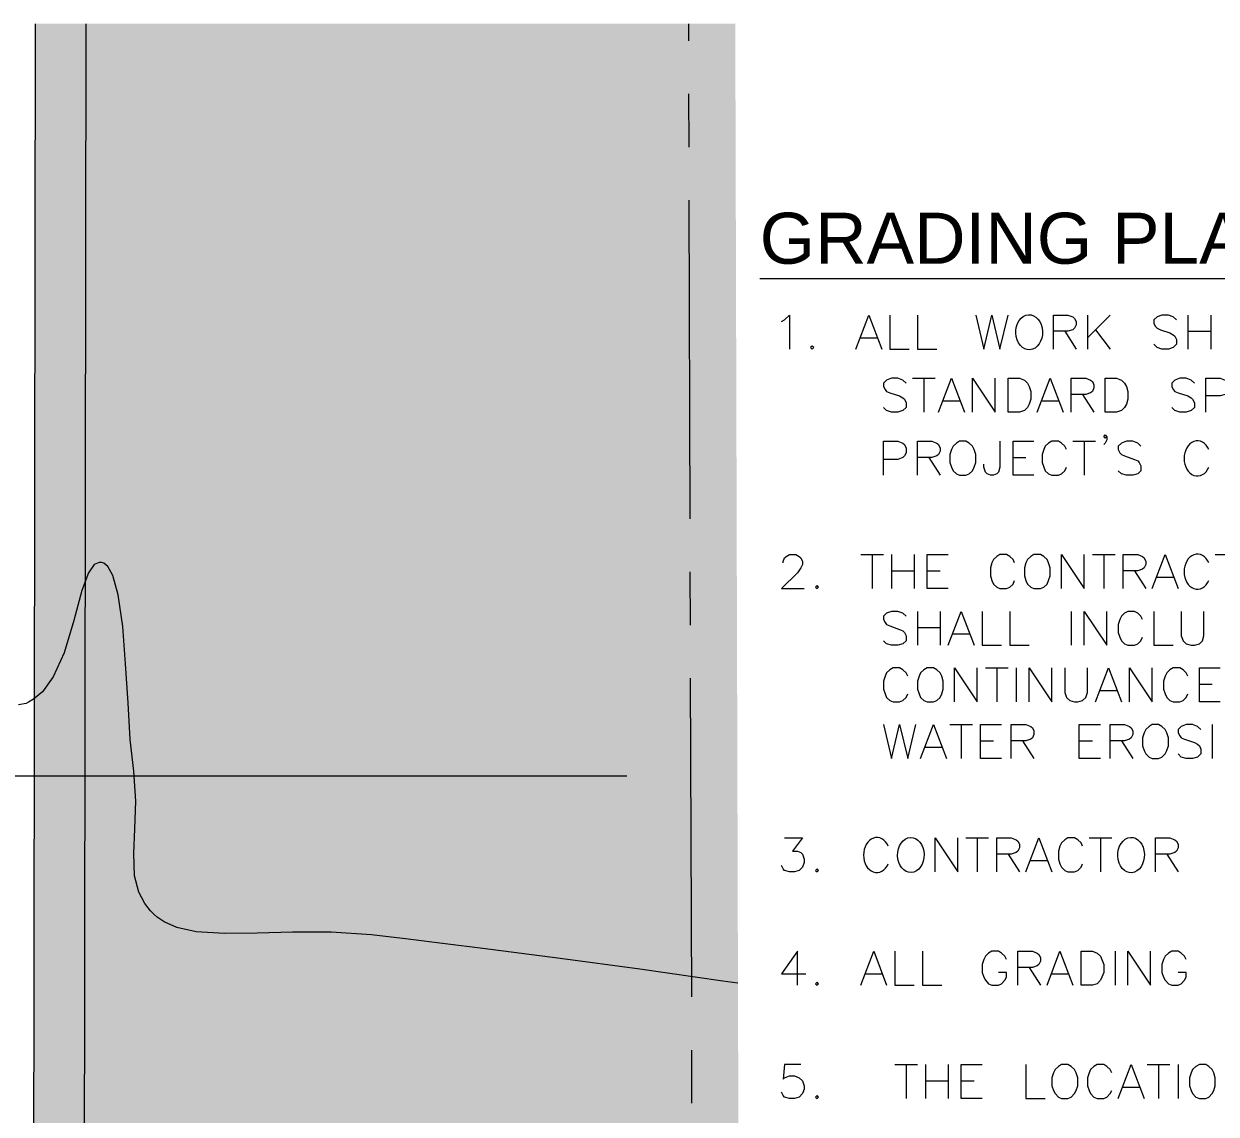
# Model space of a CAD drawing. Header units: millimetres. Extents: x -419 to 20046, y -14642 to 2638.
# Drawn here: x 26.216 to 29.021, y 13.532 to 16.098 of the extents above; entities that cross this region are included whole.
import ezdxf

# ---------------------------------------------------------------- set-up
doc = ezdxf.new("R2010")
doc.units = ezdxf.units.MM
for name, color, linetype in [('PDF11_---- NOTES', 7, 'Continuous'), ('PDF11_----TX03', 7, 'Continuous'), ('PDF11_EXTO$EXMACL', 7, 'Continuous'), ('PDF11_EXTO$EXPNEP', 7, 'Continuous'), ('PDF11_TEXT', 7, 'Continuous')]:
    doc.layers.add(name, color=color, linetype=linetype)
for name, color, linetype, true_color in [('PDF11_0', 7, 'Continuous', 0xb3b3b3), ('PDF11_EXTO$--C3-Surface-EXTO', 7, 'Continuous', 0xb3b3b3), ('PDF11_EXTO$PRPNACHA', 7, 'Continuous', 0xebebeb)]:
    doc.layers.add(name, color=color, linetype=linetype, true_color=true_color)
doc.styles.add('PDF Arial', font='arial.ttf')

msp = doc.modelspace()

# ---------------------------------------------------------------- hatches: boundary and pattern name
at = {"layer": 'PDF11_----TX03', "transparency": 33554559}
msp.add_hatch(color=256, dxfattribs=at).paths.add_polyline_path([(27.6347, 14.3528), (27.6347, 14.3028), (27.7847, 14.3278)])
at = {"layer": 'PDF11_EXTO$PRPNACHA', "transparency": 33554559}
for points in [[(27.8999, 12.45), (27.8994, 12.6365), (26.9778, 16.098), (26.2431, 16.098), (26.2304, 7.4531)], [(27.8897, 16.098), (26.9778, 16.098), (27.8994, 12.6365)]]:
    msp.add_hatch(color=256, dxfattribs=at).paths.add_polyline_path(points)

# ---------------------------------------------------------------- linework, layer by layer
at = {"layer": 'PDF11_---- NOTES', "lineweight": 20}
msp.add_lwpolyline([(27.9472, 15.4987), (30.6858, 15.4987)], dxfattribs=at)
at = {"layer": 'PDF11_----TX03', "lineweight": 20}
for points in [[(27.9981, 15.3971), (28.0056, 15.4012), (28.0172, 15.4121), (28.0172, 15.3321)], [(28.1731, 15.3321), (28.2039, 15.4121), (28.2348, 15.3321)], [(28.2531, 15.4121), (28.2531, 15.3321), (28.2989, 15.3321)], [(28.3181, 15.4121), (28.3181, 15.3321), (28.3639, 15.3321)], [(28.4556, 15.4121), (28.4748, 15.3321), (28.4931, 15.4121), (28.5123, 15.3321), (28.5314, 15.4121)], [(28.6381, 15.3321), (28.6381, 15.4121), (28.6723, 15.4121), (28.684, 15.4087), (28.6881, 15.4046), (28.6915, 15.3971), (28.6915, 15.3896), (28.6881, 15.3821), (28.684, 15.3779), (28.6723, 15.3746), (28.6381, 15.3746)], [(28.7181, 15.4121), (28.7181, 15.3321)], [(28.7715, 15.4121), (28.7181, 15.3587)], [(28.9281, 15.4012), (28.9198, 15.4087), (28.909, 15.4121), (28.8931, 15.4121), (28.8823, 15.4087), (28.8748, 15.4012), (28.8748, 15.3929), (28.8781, 15.3854), (28.8823, 15.3821), (28.8898, 15.3779), (28.9123, 15.3704), (28.9198, 15.3662), (28.924, 15.3629), (28.9281, 15.3554), (28.9281, 15.3437), (28.9198, 15.3362), (28.909, 15.3321), (28.8931, 15.3321), (28.8823, 15.3362), (28.8748, 15.3437)], [(28.9548, 15.4121), (28.9548, 15.3321)], [(29.0082, 15.4121), (29.0082, 15.3321)], [(28.6648, 15.3746), (28.6915, 15.3321)], [(28.7373, 15.3779), (28.7715, 15.3321)], [(28.9548, 15.3746), (29.0082, 15.3746)], [(28.1848, 15.3587), (28.2231, 15.3587)], [(28.2914, 15.2521), (28.2839, 15.2596), (28.2723, 15.2637), (28.2573, 15.2637), (28.2456, 15.2596), (28.2381, 15.2521), (28.2381, 15.2446), (28.2423, 15.2371), (28.2456, 15.2329), (28.2531, 15.2296), (28.2764, 15.2221), (28.2839, 15.2179), (28.2881, 15.2146), (28.2914, 15.2062), (28.2914, 15.1954), (28.2839, 15.1879), (28.2723, 15.1837), (28.2573, 15.1837), (28.2456, 15.1879), (28.2381, 15.1954)], [(28.3064, 15.2637), (28.3598, 15.2637)], [(28.3331, 15.2637), (28.3331, 15.1837)], [(28.3681, 15.1837), (28.3981, 15.2637), (28.4289, 15.1837)], [(28.4481, 15.1837), (28.4481, 15.2637), (28.5014, 15.1837), (28.5014, 15.2637)], [(28.5998, 15.1837), (28.6306, 15.2637), (28.6615, 15.1837)], [(28.6798, 15.1837), (28.6798, 15.2637), (28.7148, 15.2637), (28.7256, 15.2596), (28.7298, 15.2562), (28.7331, 15.2487), (28.7331, 15.2412), (28.7298, 15.2329), (28.7256, 15.2296), (28.7148, 15.2254), (28.6798, 15.2254)], [(28.9698, 15.2521), (28.9623, 15.2596), (28.9506, 15.2637), (28.9356, 15.2637), (28.924, 15.2596), (28.9165, 15.2521), (28.9165, 15.2446), (28.9198, 15.2371), (28.924, 15.2329), (28.9315, 15.2296), (28.9548, 15.2221), (28.9623, 15.2179), (28.9657, 15.2146), (28.9698, 15.2062), (28.9698, 15.1954), (28.9623, 15.1879), (28.9506, 15.1837), (28.9356, 15.1837), (28.924, 15.1879), (28.9165, 15.1954)], [(28.9965, 15.1837), (28.9965, 15.2637), (29.0307, 15.2637), (29.0423, 15.2596), (29.0457, 15.2562), (29.0498, 15.2487), (29.0498, 15.2371), (29.0457, 15.2296), (29.0423, 15.2254), (29.0307, 15.2221), (28.9965, 15.2221)], [(28.3789, 15.2104), (28.4173, 15.2104)], [(28.6115, 15.2104), (28.6498, 15.2104)], [(28.7065, 15.2254), (28.7331, 15.1837)], [(28.764, 15.1262), (28.7598, 15.1229), (28.7565, 15.1262), (28.7598, 15.1304), (28.764, 15.1262), (28.764, 15.1187), (28.7598, 15.1112), (28.7565, 15.1079)], [(28.2381, 15.0354), (28.2381, 15.1154), (28.2723, 15.1154), (28.2839, 15.1112), (28.2881, 15.1079), (28.2914, 15.0995), (28.2914, 15.0887), (28.2881, 15.0812), (28.2839, 15.077), (28.2723, 15.0729), (28.2381, 15.0729)], [(28.3181, 15.0354), (28.3181, 15.1154), (28.3523, 15.1154), (28.3639, 15.1112), (28.3681, 15.1079), (28.3714, 15.0995), (28.3714, 15.092), (28.3681, 15.0845), (28.3639, 15.0812), (28.3523, 15.077), (28.3181, 15.077)], [(28.5123, 15.1154), (28.5123, 15.0545), (28.5089, 15.0429), (28.5048, 15.0387), (28.4973, 15.0354), (28.4898, 15.0354), (28.4823, 15.0387), (28.4781, 15.0429), (28.4748, 15.0545), (28.4748, 15.062)], [(28.5923, 15.0354), (28.5431, 15.0354), (28.5431, 15.1154), (28.5923, 15.1154)], [(28.669, 15.0962), (28.6648, 15.1037), (28.6573, 15.1112), (28.6498, 15.1154), (28.6348, 15.1154), (28.6265, 15.1112), (28.619, 15.1037), (28.6156, 15.0962), (28.6115, 15.0845), (28.6115, 15.0654), (28.6156, 15.0545), (28.619, 15.0462), (28.6265, 15.0387), (28.6348, 15.0354), (28.6498, 15.0354), (28.6573, 15.0387), (28.6648, 15.0462), (28.669, 15.0545)], [(28.684, 15.1154), (28.7373, 15.1154)], [(28.7106, 15.1154), (28.7106, 15.0354)], [(28.844, 15.1037), (28.8365, 15.1112), (28.8248, 15.1154), (28.8098, 15.1154), (28.7981, 15.1112), (28.7906, 15.1037), (28.7906, 15.0962), (28.7948, 15.0887), (28.7981, 15.0845), (28.8056, 15.0812), (28.829, 15.0729), (28.8365, 15.0695), (28.8398, 15.0654), (28.844, 15.0579), (28.844, 15.0462), (28.8365, 15.0387), (28.8248, 15.0354), (28.8098, 15.0354), (28.7981, 15.0387), (28.7906, 15.0462)], [(28.3448, 15.077), (28.3714, 15.0354)], [(28.5431, 15.077), (28.5731, 15.077)], [(28.0022, 14.8295), (28.0022, 14.8329), (28.0056, 14.8412), (28.0097, 14.8445), (28.0172, 14.8487), (28.0322, 14.8487), (28.0397, 14.8445), (28.0439, 14.8412), (28.0481, 14.8329), (28.0481, 14.8254), (28.0439, 14.8179), (28.0364, 14.8062), (27.9981, 14.7687), (28.0514, 14.7687)], [(28.1848, 14.8487), (28.2381, 14.8487)], [(28.2114, 14.8487), (28.2114, 14.7687)], [(28.2573, 14.8487), (28.2573, 14.7687)], [(28.3106, 14.8487), (28.3106, 14.7687)], [(28.3906, 14.7687), (28.3414, 14.7687), (28.3414, 14.8487), (28.3906, 14.8487)], [(28.5465, 14.8295), (28.5431, 14.837), (28.5356, 14.8445), (28.5281, 14.8487), (28.5123, 14.8487), (28.5048, 14.8445), (28.4973, 14.837), (28.4931, 14.8295), (28.4898, 14.8179), (28.4898, 14.7987), (28.4931, 14.7878), (28.4973, 14.7795), (28.5048, 14.772), (28.5123, 14.7687), (28.5281, 14.7687), (28.5356, 14.772), (28.5431, 14.7795), (28.5465, 14.7878)], [(28.6573, 14.7687), (28.6573, 14.8487), (28.7106, 14.7687), (28.7106, 14.8487)], [(28.7298, 14.8487), (28.7831, 14.8487)], [(28.7565, 14.8487), (28.7565, 14.7687)], [(28.8023, 14.7687), (28.8023, 14.8487), (28.8365, 14.8487), (28.8481, 14.8445), (28.8515, 14.8412), (28.8556, 14.8329), (28.8556, 14.8254), (28.8515, 14.8179), (28.8481, 14.8145), (28.8365, 14.8104), (28.8023, 14.8104)], [(28.8706, 14.7687), (28.9015, 14.8487), (28.9315, 14.7687)], [(29.019, 14.8487), (29.0723, 14.8487)], [(28.2573, 14.8104), (28.3106, 14.8104)], [(28.3414, 14.8104), (28.3714, 14.8104)], [(28.829, 14.8104), (28.8556, 14.7687)], [(28.8823, 14.7954), (28.9198, 14.7954)], [(28.2914, 14.7037), (28.2839, 14.7112), (28.2723, 14.7153), (28.2573, 14.7153), (28.2456, 14.7112), (28.2381, 14.7037), (28.2381, 14.6962), (28.2423, 14.6887), (28.2456, 14.6845), (28.2531, 14.6812), (28.2764, 14.6728), (28.2839, 14.6695), (28.2881, 14.6653), (28.2914, 14.6578), (28.2914, 14.6462), (28.2839, 14.6387), (28.2723, 14.6353), (28.2573, 14.6353), (28.2456, 14.6387), (28.2381, 14.6462)], [(28.3181, 14.7153), (28.3181, 14.6353)], [(28.3714, 14.7153), (28.3714, 14.6353)], [(28.3906, 14.6353), (28.4214, 14.7153), (28.4514, 14.6353)], [(28.4706, 14.7153), (28.4706, 14.6353), (28.5164, 14.6353)], [(28.5356, 14.7153), (28.5356, 14.6353), (28.5815, 14.6353)], [(28.6798, 14.7153), (28.6798, 14.6353)], [(28.7106, 14.6353), (28.7106, 14.7153), (28.764, 14.6353), (28.764, 14.7153)], [(28.8481, 14.6962), (28.844, 14.7037), (28.8365, 14.7112), (28.829, 14.7153), (28.8131, 14.7153), (28.8056, 14.7112), (28.7981, 14.7037), (28.7948, 14.6962), (28.7906, 14.6845), (28.7906, 14.6653), (28.7948, 14.6545), (28.7981, 14.6462), (28.8056, 14.6387), (28.8131, 14.6353), (28.829, 14.6353), (28.8365, 14.6387), (28.844, 14.6462), (28.8481, 14.6545)], [(28.8748, 14.7153), (28.8748, 14.6353), (28.9198, 14.6353)], [(28.939, 14.7153), (28.939, 14.6578), (28.9431, 14.6462), (28.9506, 14.6387), (28.9623, 14.6353), (28.9698, 14.6353), (28.9815, 14.6387), (28.989, 14.6462), (28.9923, 14.6578), (28.9923, 14.7153)], [(28.3181, 14.677), (28.3714, 14.677)], [(28.4023, 14.662), (28.4398, 14.662)], [(28.2956, 14.5628), (28.2914, 14.5703), (28.2839, 14.5778), (28.2764, 14.582), (28.2614, 14.582), (28.2531, 14.5778), (28.2456, 14.5703), (28.2423, 14.5628), (28.2381, 14.5512), (28.2381, 14.532), (28.2423, 14.5212), (28.2456, 14.5128), (28.2531, 14.5053), (28.2614, 14.502), (28.2764, 14.502), (28.2839, 14.5053), (28.2914, 14.5128), (28.2956, 14.5212)], [(28.4056, 14.502), (28.4056, 14.582), (28.4589, 14.502), (28.4589, 14.582)], [(28.4781, 14.582), (28.5314, 14.582)], [(28.5048, 14.582), (28.5048, 14.502)], [(28.5506, 14.582), (28.5506, 14.502)], [(28.5815, 14.502), (28.5815, 14.582), (28.6348, 14.502), (28.6348, 14.582)], [(28.6648, 14.582), (28.6648, 14.5245), (28.669, 14.5128), (28.6765, 14.5053), (28.6881, 14.502), (28.6956, 14.502), (28.7065, 14.5053), (28.7148, 14.5128), (28.7181, 14.5245), (28.7181, 14.582)], [(28.7373, 14.502), (28.7681, 14.582), (28.7981, 14.502)], [(28.8173, 14.502), (28.8173, 14.582), (28.8706, 14.502), (28.8706, 14.582)], [(28.9548, 14.5628), (28.9506, 14.5703), (28.9431, 14.5778), (28.9356, 14.582), (28.9198, 14.582), (28.9123, 14.5778), (28.9048, 14.5703), (28.9015, 14.5628), (28.8973, 14.5512), (28.8973, 14.532), (28.9015, 14.5212), (28.9048, 14.5128), (28.9123, 14.5053), (28.9198, 14.502), (28.9356, 14.502), (28.9431, 14.5053), (28.9506, 14.5128), (28.9548, 14.5212)], [(29.0307, 14.502), (28.9815, 14.502), (28.9815, 14.582), (29.0307, 14.582)], [(28.9815, 14.5437), (29.0115, 14.5437)], [(28.749, 14.5287), (28.7865, 14.5287)], [(28.2381, 14.4487), (28.2573, 14.3686), (28.2764, 14.4487), (28.2956, 14.3686), (28.3148, 14.4487)], [(28.3256, 14.3686), (28.3564, 14.4487), (28.3864, 14.3686)], [(28.3948, 14.4487), (28.4481, 14.4487)], [(28.4214, 14.4487), (28.4214, 14.3686)], [(28.5164, 14.3686), (28.4664, 14.3686), (28.4664, 14.4487), (28.5164, 14.4487)], [(28.5389, 14.3686), (28.5389, 14.4487), (28.5731, 14.4487), (28.5848, 14.4445), (28.589, 14.4412), (28.5923, 14.4337), (28.5923, 14.4253), (28.589, 14.4178), (28.5848, 14.4145), (28.5731, 14.4103), (28.5389, 14.4103)], [(28.749, 14.3686), (28.699, 14.3686), (28.699, 14.4487), (28.749, 14.4487)], [(28.7715, 14.3686), (28.7715, 14.4487), (28.8056, 14.4487), (28.8173, 14.4445), (28.8215, 14.4412), (28.8248, 14.4337), (28.8248, 14.4253), (28.8215, 14.4178), (28.8173, 14.4145), (28.8056, 14.4103), (28.7715, 14.4103)], [(28.9848, 14.437), (28.9773, 14.4445), (28.9657, 14.4487), (28.9506, 14.4487), (28.939, 14.4445), (28.9315, 14.437), (28.9315, 14.4295), (28.9356, 14.422), (28.939, 14.4178), (28.9465, 14.4145), (28.9698, 14.407), (28.9773, 14.4028), (28.9815, 14.3987), (28.9848, 14.3912), (28.9848, 14.3803), (28.9773, 14.372), (28.9657, 14.3686), (28.9506, 14.3686), (28.939, 14.372), (28.9315, 14.3803)], [(29.0115, 14.4487), (29.0115, 14.3686)], [(28.3373, 14.3953), (28.3756, 14.3953)], [(28.4664, 14.4103), (28.4973, 14.4103)], [(28.5656, 14.4103), (28.5923, 14.3686)], [(28.699, 14.4103), (28.7298, 14.4103)], [(28.7981, 14.4103), (28.8248, 14.3686)], [(23.9344, 14.3278), (27.6347, 14.3278)], [(28.0056, 14.182), (28.0481, 14.182), (28.0247, 14.1511), (28.0364, 14.1511), (28.0439, 14.1478), (28.0481, 14.1436), (28.0514, 14.132), (28.0514, 14.1245), (28.0481, 14.1136), (28.0397, 14.1053), (28.0289, 14.102), (28.0172, 14.102), (28.0056, 14.1053), (28.0022, 14.1095), (27.9981, 14.117)], [(28.3598, 14.102), (28.3598, 14.182), (28.4131, 14.102), (28.4131, 14.182)], [(28.4323, 14.182), (28.4856, 14.182)], [(28.4589, 14.182), (28.4589, 14.102)], [(28.5048, 14.102), (28.5048, 14.182), (28.5389, 14.182), (28.5506, 14.1778), (28.5548, 14.1745), (28.5581, 14.167), (28.5581, 14.1586), (28.5548, 14.1511), (28.5506, 14.1478), (28.5389, 14.1436), (28.5048, 14.1436)], [(28.5731, 14.102), (28.604, 14.182), (28.6348, 14.102)], [(28.7065, 14.1628), (28.7031, 14.1703), (28.6956, 14.1778), (28.6881, 14.182), (28.6723, 14.182), (28.6648, 14.1778), (28.6573, 14.1703), (28.6531, 14.1628), (28.6498, 14.1511), (28.6498, 14.132), (28.6531, 14.1211), (28.6573, 14.1136), (28.6648, 14.1053), (28.6723, 14.102), (28.6881, 14.102), (28.6956, 14.1053), (28.7031, 14.1136), (28.7065, 14.1211)], [(28.7223, 14.182), (28.7756, 14.182)], [(28.749, 14.182), (28.749, 14.102)], [(28.8781, 14.102), (28.8781, 14.182), (28.9123, 14.182), (28.924, 14.1778), (28.9281, 14.1745), (28.9315, 14.167), (28.9315, 14.1586), (28.9281, 14.1511), (28.924, 14.1478), (28.9123, 14.1436), (28.8781, 14.1436)], [(28.5314, 14.1436), (28.5581, 14.102)], [(28.9048, 14.1436), (28.9315, 14.102)], [(28.5848, 14.1286), (28.6231, 14.1286)], [(28.0364, 13.8353), (28.0364, 13.9153), (27.9981, 13.8619), (28.0556, 13.8619)], [(28.1848, 13.8353), (28.2156, 13.9153), (28.2456, 13.8353)], [(28.2648, 13.9153), (28.2648, 13.8353), (28.3106, 13.8353)], [(28.3298, 13.9153), (28.3298, 13.8353), (28.3756, 13.8353)], [(28.5281, 13.8961), (28.5239, 13.9036), (28.5164, 13.9111), (28.5089, 13.9153), (28.4931, 13.9153), (28.4856, 13.9111), (28.4781, 13.9036), (28.4748, 13.8961), (28.4706, 13.8844), (28.4706, 13.8653), (28.4748, 13.8544), (28.4781, 13.8469), (28.4856, 13.8386), (28.4931, 13.8353), (28.5089, 13.8353), (28.5164, 13.8386), (28.5239, 13.8469), (28.5281, 13.8544), (28.5281, 13.8653), (28.5089, 13.8653)], [(28.5548, 13.8353), (28.5548, 13.9153), (28.589, 13.9153), (28.5998, 13.9111), (28.604, 13.9078), (28.6081, 13.9003), (28.6081, 13.8919), (28.604, 13.8844), (28.5998, 13.8811), (28.589, 13.8769), (28.5548, 13.8769)], [(28.6231, 13.8353), (28.6531, 13.9153), (28.684, 13.8353)], [(28.7831, 13.9153), (28.7831, 13.8353)], [(28.8131, 13.8353), (28.8131, 13.9153), (28.8665, 13.8353), (28.8665, 13.9153)], [(28.9506, 13.8961), (28.9465, 13.9036), (28.939, 13.9111), (28.9315, 13.9153), (28.9165, 13.9153), (28.909, 13.9111), (28.9015, 13.9036), (28.8973, 13.8961), (28.8931, 13.8844), (28.8931, 13.8653), (28.8973, 13.8544), (28.9015, 13.8469), (28.909, 13.8386), (28.9165, 13.8353), (28.9315, 13.8353), (28.939, 13.8386), (28.9465, 13.8469), (28.9506, 13.8544), (28.9506, 13.8653), (28.9315, 13.8653)], [(28.1964, 13.8619), (28.2348, 13.8619)], [(28.5815, 13.8769), (28.6081, 13.8353)], [(28.6348, 13.8619), (28.6723, 13.8619)], [(28.0439, 13.6486), (28.0056, 13.6486), (28.0022, 13.6144), (28.0056, 13.6178), (28.0172, 13.6219), (28.0289, 13.6219), (28.0397, 13.6178), (28.0481, 13.6103), (28.0514, 13.5986), (28.0514, 13.5911), (28.0481, 13.5803), (28.0397, 13.5719), (28.0289, 13.5686), (28.0172, 13.5686), (28.0056, 13.5719), (28.0022, 13.5761), (27.9981, 13.5836)], [(28.2648, 13.6486), (28.3181, 13.6486)], [(28.2914, 13.6486), (28.2914, 13.5686)], [(28.3373, 13.6486), (28.3373, 13.5686)], [(28.3906, 13.6486), (28.3906, 13.5686)], [(28.4706, 13.5686), (28.4214, 13.5686), (28.4214, 13.6486), (28.4706, 13.6486)], [(28.5731, 13.6486), (28.5731, 13.5686), (28.619, 13.5686)], [(28.7756, 13.6294), (28.7715, 13.6369), (28.764, 13.6444), (28.7565, 13.6486), (28.7415, 13.6486), (28.7331, 13.6444), (28.7256, 13.6369), (28.7223, 13.6294), (28.7181, 13.6178), (28.7181, 13.5986), (28.7223, 13.5878), (28.7256, 13.5803), (28.7331, 13.5719), (28.7415, 13.5686), (28.7565, 13.5686), (28.764, 13.5719), (28.7715, 13.5803), (28.7756, 13.5878)], [(28.7906, 13.5686), (28.8215, 13.6486), (28.8515, 13.5686)], [(28.859, 13.6486), (28.9123, 13.6486)], [(28.8856, 13.6486), (28.8856, 13.5686)], [(28.9315, 13.6486), (28.9315, 13.5686)], [(28.3373, 13.6103), (28.3906, 13.6103)], [(28.4214, 13.6103), (28.4514, 13.6103)], [(28.8023, 13.5953), (28.8398, 13.5953)]]:
    msp.add_lwpolyline(points, dxfattribs=at)
for points in [[(28.0706, 15.3396), (28.0664, 15.3362), (28.0706, 15.3321), (28.0747, 15.3362)], [(28.5314, 15.1837), (28.5314, 15.2637), (28.5581, 15.2637), (28.5698, 15.2596), (28.5773, 15.2521), (28.5815, 15.2446), (28.5848, 15.2329), (28.5848, 15.2146), (28.5815, 15.2029), (28.5773, 15.1954), (28.5698, 15.1879), (28.5581, 15.1837)], [(28.7598, 15.1837), (28.7598, 15.2637), (28.7865, 15.2637), (28.7981, 15.2596), (28.8056, 15.2521), (28.8098, 15.2446), (28.8131, 15.2329), (28.8131, 15.2146), (28.8098, 15.2029), (28.8056, 15.1954), (28.7981, 15.1879), (28.7865, 15.1837)], [(28.4173, 15.1154), (28.4098, 15.1112), (28.4023, 15.1037), (28.3981, 15.0962), (28.3948, 15.0845), (28.3948, 15.0654), (28.3981, 15.0545), (28.4023, 15.0462), (28.4098, 15.0387), (28.4173, 15.0354), (28.4323, 15.0354), (28.4398, 15.0387), (28.4481, 15.0462), (28.4514, 15.0545), (28.4556, 15.0654), (28.4556, 15.0845), (28.4514, 15.0962), (28.4481, 15.1037), (28.4398, 15.1112), (28.4323, 15.1154)], [(28.5923, 14.8487), (28.5848, 14.8445), (28.5773, 14.837), (28.5731, 14.8295), (28.5698, 14.8179), (28.5698, 14.7987), (28.5731, 14.7878), (28.5773, 14.7795), (28.5848, 14.772), (28.5923, 14.7687), (28.6081, 14.7687), (28.6156, 14.772), (28.6231, 14.7795), (28.6265, 14.7878), (28.6306, 14.7987), (28.6306, 14.8179), (28.6265, 14.8295), (28.6231, 14.837), (28.6156, 14.8445), (28.6081, 14.8487)], [(28.0822, 14.7762), (28.0781, 14.772), (28.0822, 14.7687), (28.0856, 14.772)], [(28.3414, 14.582), (28.3331, 14.5778), (28.3256, 14.5703), (28.3223, 14.5628), (28.3181, 14.5512), (28.3181, 14.532), (28.3223, 14.5212), (28.3256, 14.5128), (28.3331, 14.5053), (28.3414, 14.502), (28.3564, 14.502), (28.3639, 14.5053), (28.3714, 14.5128), (28.3756, 14.5212), (28.3789, 14.532), (28.3789, 14.5512), (28.3756, 14.5628), (28.3714, 14.5703), (28.3639, 14.5778), (28.3564, 14.582)], [(28.8706, 14.4487), (28.8631, 14.4445), (28.8556, 14.437), (28.8515, 14.4295), (28.8481, 14.4178), (28.8481, 14.3987), (28.8515, 14.3878), (28.8556, 14.3803), (28.8631, 14.372), (28.8706, 14.3686), (28.8856, 14.3686), (28.8931, 14.372), (28.9015, 14.3803), (28.9048, 14.3878), (28.909, 14.3987), (28.909, 14.4178), (28.9048, 14.4295), (28.9015, 14.437), (28.8931, 14.4445), (28.8856, 14.4487)], [(28.0822, 14.1095), (28.0781, 14.1053), (28.0822, 14.102), (28.0856, 14.1053)], [(28.7031, 13.8353), (28.7031, 13.9153), (28.7298, 13.9153), (28.7415, 13.9111), (28.749, 13.9036), (28.7523, 13.8961), (28.7565, 13.8844), (28.7565, 13.8653), (28.7523, 13.8544), (28.749, 13.8469), (28.7415, 13.8386), (28.7298, 13.8353)], [(28.0822, 13.8428), (28.0781, 13.8386), (28.0822, 13.8353), (28.0856, 13.8386)], [(28.6573, 13.6486), (28.6498, 13.6444), (28.6423, 13.6369), (28.6381, 13.6294), (28.6348, 13.6178), (28.6348, 13.5986), (28.6381, 13.5878), (28.6423, 13.5803), (28.6498, 13.5719), (28.6573, 13.5686), (28.6723, 13.5686), (28.6798, 13.5719), (28.6881, 13.5803), (28.6915, 13.5878), (28.6956, 13.5986), (28.6956, 13.6178), (28.6915, 13.6294), (28.6881, 13.6369), (28.6798, 13.6444), (28.6723, 13.6486)], [(28.9815, 13.6486), (28.9732, 13.6444), (28.9657, 13.6369), (28.9623, 13.6294), (28.9581, 13.6178), (28.9581, 13.5986), (28.9623, 13.5878), (28.9657, 13.5803), (28.9732, 13.5719), (28.9815, 13.5686), (28.9965, 13.5686), (29.004, 13.5719), (29.0115, 13.5803), (29.0157, 13.5878), (29.019, 13.5986), (29.019, 13.6178), (29.0157, 13.6294), (29.0115, 13.6369), (29.004, 13.6444), (28.9965, 13.6486)], [(28.0822, 13.5761), (28.0781, 13.5719), (28.0822, 13.5686), (28.0856, 13.5719)]]:
    msp.add_lwpolyline(points, close=True, dxfattribs=at)
for centre, major_axis, ratio, start_param, end_param in [((28.5811, 15.3721), (-0.0002, 0.0413), 0.759571, 0.2486792345979815, 6.531864541777567), ((28.977, 15.0752), (0.0003, 0.0413), 0.758892, 5.250474, 10.474903), ((28.977, 14.8086), (0.0003, 0.0413), 0.758892, 5.250474, 10.474903), ((28.2227, 14.1418), (0.0003, 0.0413), 0.758892, 5.250474, 10.474903), ((28.3028, 14.1418), (0.0002, 0.0413), 0.758932, 0.235965, 6.51915), ((28.821, 14.1417), (0.0006, 0.0417), 0.750122, 0.273346, 6.556531)]:
    msp.add_ellipse(centre, major_axis=major_axis, ratio=ratio, start_param=start_param, end_param=end_param, dxfattribs=at)
at = {"layer": 'PDF11_0', "lineweight": 18}
msp.add_lwpolyline([(27.896, 13.84), (27.8606, 13.8453), (27.6655, 13.8728), (27.478, 13.8986), (27.2955, 13.9219), (27.2072, 13.9328), (27.1197, 13.9436), (27.0338, 13.9536), (26.9388, 13.9603), (26.848, 13.9603), (26.7646, 13.9578), (26.688, 13.9569), (26.6213, 13.9611), (26.5755, 13.9711), (26.5463, 13.9845), (26.5296, 13.9953), (26.5221, 14.002), (26.5138, 14.0103), (26.5005, 14.0278), (26.4863, 14.0545), (26.4763, 14.0928), (26.4746, 14.1453), (26.4771, 14.2036), (26.4796, 14.2686), (26.4746, 14.3395), (26.4663, 14.4137), (26.4613, 14.5003), (26.4554, 14.592), (26.4488, 14.6795), (26.4379, 14.7545), (26.4254, 14.7995), (26.4138, 14.8212), (26.4038, 14.8287), (26.3988, 14.8304), (26.3929, 14.8304), (26.3813, 14.8254), (26.3679, 14.8062), (26.3521, 14.7645), (26.3338, 14.6937), (26.3104, 14.6178), (26.2846, 14.5612), (26.2596, 14.5262), (26.2388, 14.5087), (26.2271, 14.5012), (26.2213, 14.4987), (26.2029, 14.4953)], dxfattribs=at)
at = {"layer": 'PDF11_EXTO$--C3-Surface-EXTO', "lineweight": 18}
msp.add_lwpolyline([(27.896, 13.84), (27.8606, 13.8453), (27.6655, 13.8728), (27.478, 13.8986), (27.2955, 13.9219), (27.2072, 13.9328), (27.1197, 13.9436), (27.0338, 13.9536), (26.9388, 13.9603), (26.848, 13.9603), (26.7646, 13.9578), (26.688, 13.9569), (26.6213, 13.9611), (26.5755, 13.9711), (26.5463, 13.9845), (26.5296, 13.9953), (26.5221, 14.002), (26.5138, 14.0103), (26.5005, 14.0278), (26.4863, 14.0545), (26.4763, 14.0928), (26.4746, 14.1453), (26.4771, 14.2036), (26.4796, 14.2686), (26.4746, 14.3395), (26.4663, 14.4137), (26.4613, 14.5003), (26.4554, 14.592), (26.4488, 14.6795), (26.4379, 14.7545), (26.4254, 14.7995), (26.4138, 14.8212), (26.4038, 14.8287), (26.3988, 14.8304), (26.3929, 14.8304), (26.3813, 14.8254), (26.3679, 14.8062), (26.3521, 14.7645), (26.3338, 14.6937), (26.3104, 14.6178), (26.2846, 14.5612), (26.2596, 14.5262), (26.2388, 14.5087), (26.2271, 14.5012), (26.2213, 14.4987), (26.2029, 14.4953)], dxfattribs=at)
at = {"layer": 'PDF11_EXTO$EXMACL', "lineweight": 18}
for points in [[(27.7796, 16.098), (27.7797, 16.058)], [(27.7797, 15.9329), (27.7806, 15.8079)], [(27.7806, 15.6829), (27.7831, 14.9329)], [(27.7831, 14.8079), (27.7839, 14.6828)], [(27.7839, 14.5578), (27.7864, 13.8078)], [(27.7864, 13.6828), (27.7864, 13.5578)]]:
    msp.add_lwpolyline(points, dxfattribs=at)
at = {"layer": 'PDF11_EXTO$EXPNEP', "lineweight": 13}
for points in [[(26.2296, 6.7789), (26.2431, 16.098)], [(26.3488, 6.758), (26.3627, 16.098)]]:
    msp.add_lwpolyline(points, dxfattribs=at)

# ---------------------------------------------------------------- texts
at = {"layer": 'PDF11_TEXT', "insert": (27.9472, 15.5317), "char_height": 0.119999, "attachment_point": 7, "style": 'PDF Arial'}
msp.add_mtext('GRADING PLAN GENERAL NOTES', dxfattribs=at)

doc.saveas('drawing.dxf')
